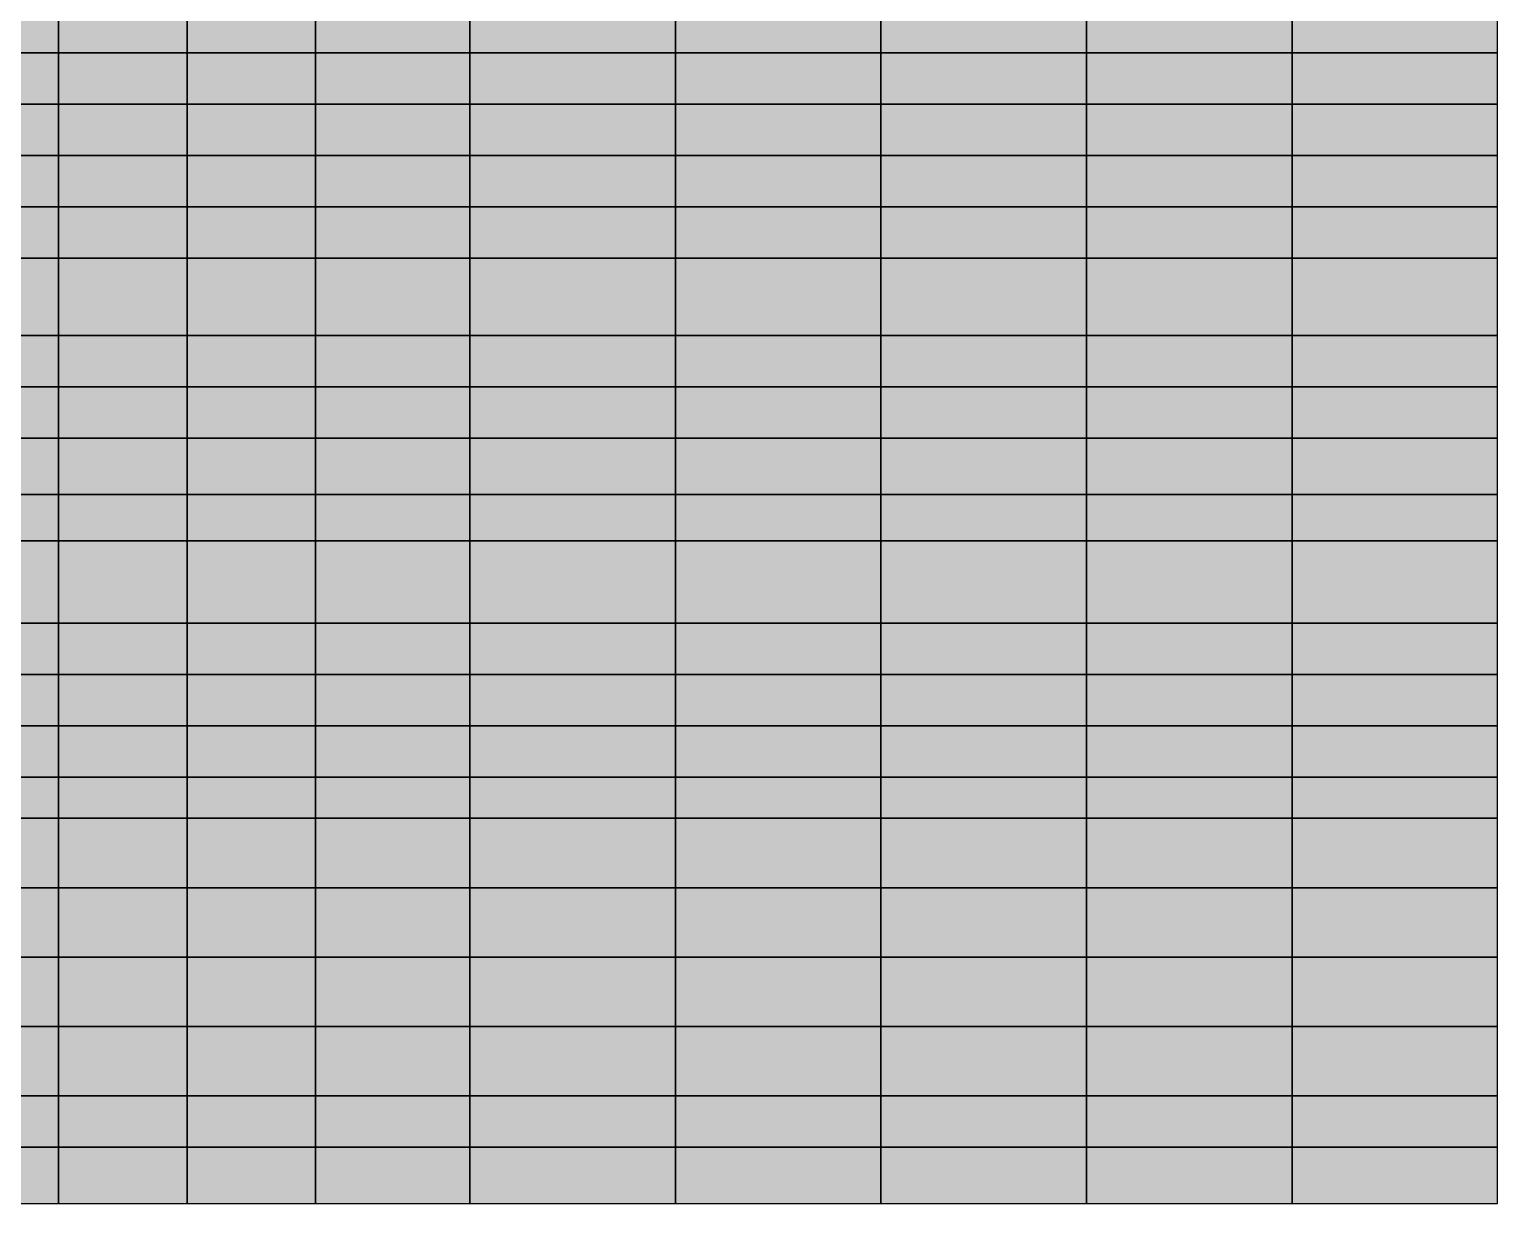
# Model space of a CAD drawing. Header units: inches. Extents: x -100 to 100, y -41 to 41.
# Drawn here: x 71.43 to 100, y -41.4 to -18.54 of the extents above; entities that cross this region are included whole.
import ezdxf

# ---------------------------------------------------------------- set-up
doc = ezdxf.new("R2010")
doc.units = ezdxf.units.IN
doc.header["$MEASUREMENT"] = 0

msp = doc.modelspace()

# ---------------------------------------------------------------- linework, layer by layer
at = {"color": 18, "true_color": 0x000000, "transparency": 33554532}
for p, q in [((72, -19), (72, -18)), ((72, -18), (72, -19)), ((74.5, -19), (74.5, -18)), ((74.5, -18), (74.5, -19)), ((77, -19), (77, -18)), ((77, -18), (77, -19)), ((80, -19), (80, -18)), ((80, -18), (80, -19)), ((84, -19), (84, -18)), ((84, -18), (84, -19)), ((88, -19), (88, -18)), ((88, -18), (88, -19)), ((92, -19), (92, -18)), ((92, -18), (92, -19)), ((96, -19), (96, -18)), ((96, -18), (96, -19)), ((100, -19), (100, -18)), ((72, -19), (69.5, -19)), ((69.5, -19), (72, -19)), ((72, -20), (72, -19)), ((74.5, -19), (72, -19)), ((72, -19), (72, -20)), ((72, -19), (74.5, -19)), ((74.5, -20), (74.5, -19)), ((77, -19), (74.5, -19)), ((74.5, -19), (74.5, -20)), ((74.5, -19), (77, -19)), ((77, -20), (77, -19)), ((80, -19), (77, -19)), ((77, -19), (77, -20)), ((77, -19), (80, -19)), ((80, -20), (80, -19)), ((84, -19), (80, -19)), ((80, -19), (80, -20)), ((80, -19), (84, -19)), ((84, -20), (84, -19)), ((88, -19), (84, -19)), ((84, -19), (84, -20)), ((84, -19), (88, -19)), ((88, -20), (88, -19)), ((92, -19), (88, -19)), ((88, -19), (88, -20)), ((88, -19), (92, -19)), ((92, -20), (92, -19)), ((96, -19), (92, -19)), ((92, -19), (92, -20)), ((92, -19), (96, -19)), ((96, -20), (96, -19)), ((100, -19), (96, -19)), ((96, -19), (96, -20)), ((96, -19), (100, -19)), ((100, -20), (100, -19)), ((72, -20), (69.5, -20)), ((69.5, -20), (72, -20)), ((72, -21), (72, -20)), ((74.5, -20), (72, -20)), ((72, -20), (72, -21)), ((72, -20), (74.5, -20)), ((74.5, -21), (74.5, -20)), ((77, -20), (74.5, -20)), ((74.5, -20), (74.5, -21)), ((74.5, -20), (77, -20)), ((77, -21), (77, -20)), ((80, -20), (77, -20)), ((77, -20), (77, -21)), ((77, -20), (80, -20)), ((80, -21), (80, -20)), ((84, -20), (80, -20)), ((80, -20), (80, -21)), ((80, -20), (84, -20)), ((84, -21), (84, -20)), ((88, -20), (84, -20)), ((84, -20), (84, -21)), ((84, -20), (88, -20)), ((88, -21), (88, -20)), ((92, -20), (88, -20)), ((88, -20), (88, -21)), ((88, -20), (92, -20)), ((92, -21), (92, -20)), ((96, -20), (92, -20)), ((92, -20), (92, -21)), ((92, -20), (96, -20)), ((96, -21), (96, -20)), ((100, -20), (96, -20)), ((96, -20), (96, -21)), ((96, -20), (100, -20)), ((100, -21), (100, -20)), ((72, -21), (69.5, -21)), ((69.5, -21), (72, -21)), ((72, -22), (72, -21)), ((74.5, -21), (72, -21)), ((72, -21), (72, -22)), ((72, -21), (74.5, -21)), ((74.5, -22), (74.5, -21)), ((74.5, -21), (77, -21)), ((77, -21), (74.5, -21)), ((74.5, -21), (74.5, -22)), ((77, -22), (77, -21)), ((80, -21), (77, -21)), ((77, -21), (77, -22)), ((77, -21), (80, -21)), ((80, -22), (80, -21)), ((84, -21), (80, -21)), ((80, -21), (80, -22)), ((80, -21), (84, -21)), ((84, -22), (84, -21)), ((88, -21), (84, -21)), ((84, -21), (84, -22)), ((84, -21), (88, -21)), ((88, -22), (88, -21)), ((88, -21), (92, -21)), ((92, -21), (88, -21)), ((88, -21), (88, -22)), ((92, -22), (92, -21)), ((96, -21), (92, -21)), ((92, -21), (92, -22)), ((92, -21), (96, -21)), ((96, -22), (96, -21)), ((100, -21), (96, -21)), ((96, -21), (96, -22)), ((96, -21), (100, -21)), ((100, -22), (100, -21)), ((72, -22), (69.5, -22)), ((69.5, -22), (72, -22)), ((72, -23), (72, -22)), ((74.5, -22), (72, -22)), ((72, -22), (72, -23)), ((72, -22), (74.5, -22)), ((74.5, -23), (74.5, -22)), ((77, -22), (74.5, -22)), ((74.5, -22), (74.5, -23)), ((74.5, -22), (77, -22)), ((77, -23), (77, -22)), ((80, -22), (77, -22)), ((77, -22), (77, -23)), ((77, -22), (80, -22)), ((80, -23), (80, -22)), ((84, -22), (80, -22)), ((80, -22), (80, -23)), ((80, -22), (84, -22)), ((84, -23), (84, -22)), ((88, -22), (84, -22)), ((84, -22), (84, -23)), ((84, -22), (88, -22)), ((88, -23), (88, -22)), ((92, -22), (88, -22)), ((88, -22), (88, -23)), ((88, -22), (92, -22)), ((92, -23), (92, -22)), ((96, -22), (92, -22)), ((92, -22), (92, -23)), ((92, -22), (96, -22)), ((96, -23), (96, -22)), ((100, -22), (96, -22)), ((96, -22), (96, -23)), ((96, -22), (100, -22)), ((100, -23), (100, -22)), ((72, -23), (69.5, -23)), ((69.5, -23), (72, -23)), ((72, -24.5), (72, -23)), ((74.5, -23), (72, -23)), ((72, -23), (72, -24.5)), ((72, -23), (74.5, -23)), ((74.5, -24.5), (74.5, -23)), ((77, -23), (74.5, -23)), ((74.5, -23), (74.5, -24.5)), ((74.5, -23), (77, -23)), ((77, -24.5), (77, -23)), ((80, -23), (77, -23)), ((77, -23), (77, -24.5)), ((77, -23), (80, -23)), ((80, -24.5), (80, -23)), ((84, -23), (80, -23)), ((80, -23), (80, -24.5)), ((80, -23), (84, -23)), ((84, -24.5), (84, -23)), ((88, -23), (84, -23)), ((84, -23), (84, -24.5)), ((84, -23), (88, -23)), ((88, -24.5), (88, -23)), ((92, -23), (88, -23)), ((88, -23), (88, -24.5)), ((88, -23), (92, -23)), ((92, -24.5), (92, -23)), ((96, -23), (92, -23)), ((92, -23), (92, -24.5)), ((92, -23), (96, -23)), ((96, -24.5), (96, -23)), ((100, -23), (96, -23)), ((96, -23), (96, -24.5)), ((96, -23), (100, -23)), ((100, -24.5), (100, -23)), ((72, -24.5), (69.5, -24.5)), ((69.5, -24.5), (72, -24.5)), ((72, -25.5), (72, -24.5)), ((74.5, -24.5), (72, -24.5)), ((72, -24.5), (72, -25.5)), ((72, -24.5), (74.5, -24.5)), ((74.5, -25.5), (74.5, -24.5)), ((77, -24.5), (74.5, -24.5)), ((74.5, -24.5), (74.5, -25.5)), ((74.5, -24.5), (77, -24.5)), ((77, -25.5), (77, -24.5)), ((80, -24.5), (77, -24.5)), ((77, -24.5), (77, -25.5)), ((77, -24.5), (80, -24.5)), ((80, -25.5), (80, -24.5)), ((84, -24.5), (80, -24.5)), ((80, -24.5), (80, -25.5)), ((80, -24.5), (84, -24.5)), ((84, -25.5), (84, -24.5)), ((88, -24.5), (84, -24.5)), ((84, -24.5), (84, -25.5)), ((84, -24.5), (88, -24.5)), ((88, -25.5), (88, -24.5)), ((92, -24.5), (88, -24.5)), ((88, -24.5), (88, -25.5)), ((88, -24.5), (92, -24.5)), ((92, -25.5), (92, -24.5)), ((96, -24.5), (92, -24.5)), ((92, -24.5), (92, -25.5)), ((92, -24.5), (96, -24.5)), ((96, -25.5), (96, -24.5)), ((100, -24.5), (96, -24.5)), ((96, -24.5), (96, -25.5)), ((96, -24.5), (100, -24.5)), ((100, -25.5), (100, -24.5)), ((72, -25.5), (69.5, -25.5)), ((69.5, -25.5), (72, -25.5)), ((72, -26.5), (72, -25.5)), ((74.5, -25.5), (72, -25.5)), ((72, -25.5), (72, -26.5)), ((72, -25.5), (74.5, -25.5)), ((74.5, -26.5), (74.5, -25.5)), ((77, -25.5), (74.5, -25.5)), ((74.5, -25.5), (74.5, -26.5)), ((74.5, -25.5), (77, -25.5)), ((77, -26.5), (77, -25.5)), ((77, -25.5), (80, -25.5)), ((80, -25.5), (77, -25.5)), ((77, -25.5), (77, -26.5)), ((80, -26.5), (80, -25.5)), ((84, -25.5), (80, -25.5)), ((80, -25.5), (80, -26.5)), ((80, -25.5), (84, -25.5)), ((84, -26.5), (84, -25.5)), ((88, -25.5), (84, -25.5)), ((84, -25.5), (84, -26.5)), ((84, -25.5), (88, -25.5)), ((88, -26.5), (88, -25.5)), ((92, -25.5), (88, -25.5)), ((88, -25.5), (88, -26.5)), ((88, -25.5), (92, -25.5)), ((92, -26.5), (92, -25.5)), ((92, -25.5), (96, -25.5)), ((96, -25.5), (92, -25.5)), ((92, -25.5), (92, -26.5)), ((96, -26.5), (96, -25.5)), ((100, -25.5), (96, -25.5)), ((96, -25.5), (96, -26.5)), ((96, -25.5), (100, -25.5)), ((100, -26.5), (100, -25.5)), ((72, -26.5), (69.5, -26.5)), ((69.5, -26.5), (72, -26.5)), ((72, -27.6), (72, -26.5)), ((74.5, -26.5), (72, -26.5)), ((72, -26.5), (72, -27.6)), ((72, -26.5), (74.5, -26.5)), ((74.5, -27.6), (74.5, -26.5)), ((77, -26.5), (74.5, -26.5)), ((74.5, -26.5), (74.5, -27.6)), ((74.5, -26.5), (77, -26.5)), ((77, -27.6), (77, -26.5)), ((80, -26.5), (77, -26.5)), ((77, -26.5), (77, -27.6)), ((77, -26.5), (80, -26.5)), ((80, -27.6), (80, -26.5)), ((84, -26.5), (80, -26.5)), ((80, -26.5), (80, -27.6)), ((80, -26.5), (84, -26.5)), ((84, -27.6), (84, -26.5)), ((88, -26.5), (84, -26.5)), ((84, -26.5), (84, -27.6)), ((84, -26.5), (88, -26.5)), ((88, -27.6), (88, -26.5)), ((92, -26.5), (88, -26.5)), ((88, -26.5), (88, -27.6)), ((88, -26.5), (92, -26.5)), ((92, -27.6), (92, -26.5)), ((96, -26.5), (92, -26.5)), ((92, -26.5), (92, -27.6)), ((92, -26.5), (96, -26.5)), ((96, -27.6), (96, -26.5)), ((100, -26.5), (96, -26.5)), ((96, -26.5), (96, -27.6)), ((96, -26.5), (100, -26.5)), ((100, -27.6), (100, -26.5)), ((72, -27.6), (69.5, -27.6)), ((69.5, -27.6), (72, -27.6)), ((72, -28.5), (72, -27.6)), ((74.5, -27.6), (72, -27.6)), ((72, -27.6), (72, -28.5)), ((72, -27.6), (74.5, -27.6)), ((74.5, -28.5), (74.5, -27.6)), ((77, -27.6), (74.5, -27.6)), ((74.5, -27.6), (74.5, -28.5)), ((74.5, -27.6), (77, -27.6)), ((77, -28.5), (77, -27.6)), ((80, -27.6), (77, -27.6)), ((77, -27.6), (77, -28.5)), ((77, -27.6), (80, -27.6)), ((80, -28.5), (80, -27.6)), ((84, -27.6), (80, -27.6)), ((80, -27.6), (80, -28.5)), ((80, -27.6), (84, -27.6)), ((84, -28.5), (84, -27.6)), ((88, -27.6), (84, -27.6)), ((84, -27.6), (84, -28.5)), ((84, -27.6), (88, -27.6)), ((88, -28.5), (88, -27.6)), ((92, -27.6), (88, -27.6)), ((88, -27.6), (88, -28.5)), ((88, -27.6), (92, -27.6)), ((92, -28.5), (92, -27.6)), ((96, -27.6), (92, -27.6)), ((92, -27.6), (92, -28.5)), ((92, -27.6), (96, -27.6)), ((96, -28.5), (96, -27.6)), ((100, -27.6), (96, -27.6)), ((96, -27.6), (96, -28.5)), ((96, -27.6), (100, -27.6)), ((100, -28.5), (100, -27.6)), ((72, -28.5), (69.5, -28.5)), ((69.5, -28.5), (72, -28.5)), ((72, -30.1), (72, -28.5)), ((74.5, -28.5), (72, -28.5)), ((72, -28.5), (72, -30.1)), ((72, -28.5), (74.5, -28.5)), ((74.5, -30.1), (74.5, -28.5)), ((77, -28.5), (74.5, -28.5)), ((74.5, -28.5), (74.5, -30.1)), ((74.5, -28.5), (77, -28.5)), ((77, -30.1), (77, -28.5)), ((80, -28.5), (77, -28.5)), ((77, -28.5), (77, -30.1)), ((77, -28.5), (80, -28.5)), ((80, -30.1), (80, -28.5)), ((84, -28.5), (80, -28.5)), ((80, -28.5), (80, -30.1)), ((80, -28.5), (84, -28.5)), ((84, -30.1), (84, -28.5)), ((88, -28.5), (84, -28.5)), ((84, -28.5), (84, -30.1)), ((84, -28.5), (88, -28.5)), ((88, -30.1), (88, -28.5)), ((92, -28.5), (88, -28.5)), ((88, -28.5), (88, -30.1)), ((88, -28.5), (92, -28.5)), ((92, -30.1), (92, -28.5)), ((96, -28.5), (92, -28.5)), ((92, -28.5), (92, -30.1)), ((92, -28.5), (96, -28.5)), ((96, -30.1), (96, -28.5)), ((100, -28.5), (96, -28.5)), ((96, -28.5), (96, -30.1)), ((96, -28.5), (100, -28.5)), ((100, -30.1), (100, -28.5)), ((72, -30.1), (69.5, -30.1)), ((69.5, -30.1), (72, -30.1)), ((72, -31.1), (72, -30.1)), ((74.5, -30.1), (72, -30.1)), ((72, -30.1), (72, -31.1)), ((72, -30.1), (74.5, -30.1)), ((74.5, -31.1), (74.5, -30.1)), ((77, -30.1), (74.5, -30.1)), ((74.5, -30.1), (74.5, -31.1)), ((74.5, -30.1), (77, -30.1)), ((77, -31.1), (77, -30.1)), ((80, -30.1), (77, -30.1)), ((77, -30.1), (77, -31.1)), ((77, -30.1), (80, -30.1)), ((80, -31.1), (80, -30.1)), ((84, -30.1), (80, -30.1)), ((80, -30.1), (80, -31.1)), ((80, -30.1), (84, -30.1)), ((84, -31.1), (84, -30.1)), ((88, -30.1), (84, -30.1)), ((84, -30.1), (84, -31.1)), ((84, -30.1), (88, -30.1)), ((88, -31.1), (88, -30.1)), ((92, -30.1), (88, -30.1)), ((88, -30.1), (88, -31.1)), ((88, -30.1), (92, -30.1)), ((92, -31.1), (92, -30.1)), ((96, -30.1), (92, -30.1)), ((92, -30.1), (92, -31.1)), ((92, -30.1), (96, -30.1)), ((96, -31.1), (96, -30.1)), ((100, -30.1), (96, -30.1)), ((96, -30.1), (96, -31.1)), ((96, -30.1), (100, -30.1)), ((100, -31.1), (100, -30.1)), ((72, -31.1), (69.5, -31.1)), ((69.5, -31.1), (72, -31.1)), ((72, -32.1), (72, -31.1)), ((74.5, -31.1), (72, -31.1)), ((72, -31.1), (72, -32.1)), ((72, -31.1), (74.5, -31.1)), ((74.5, -32.1), (74.5, -31.1)), ((77, -31.1), (74.5, -31.1)), ((74.5, -31.1), (74.5, -32.1)), ((74.5, -31.1), (77, -31.1)), ((77, -32.1), (77, -31.1)), ((80, -31.1), (77, -31.1)), ((77, -31.1), (77, -32.1)), ((77, -31.1), (80, -31.1)), ((80, -32.1), (80, -31.1)), ((84, -31.1), (80, -31.1)), ((80, -31.1), (80, -32.1)), ((80, -31.1), (84, -31.1)), ((84, -32.1), (84, -31.1)), ((88, -31.1), (84, -31.1)), ((84, -31.1), (84, -32.1)), ((84, -31.1), (88, -31.1)), ((88, -32.1), (88, -31.1)), ((92, -31.1), (88, -31.1)), ((88, -31.1), (88, -32.1)), ((88, -31.1), (92, -31.1)), ((92, -32.1), (92, -31.1)), ((96, -31.1), (92, -31.1)), ((92, -31.1), (92, -32.1)), ((92, -31.1), (96, -31.1)), ((96, -32.1), (96, -31.1)), ((100, -31.1), (96, -31.1)), ((96, -31.1), (96, -32.1)), ((96, -31.1), (100, -31.1)), ((100, -32.1), (100, -31.1)), ((72, -32.1), (69.5, -32.1)), ((69.5, -32.1), (72, -32.1)), ((72, -33.1), (72, -32.1)), ((74.5, -32.1), (72, -32.1)), ((72, -32.1), (72, -33.1)), ((72, -32.1), (74.5, -32.1)), ((74.5, -33.1), (74.5, -32.1)), ((77, -32.1), (74.5, -32.1)), ((74.5, -32.1), (74.5, -33.1)), ((74.5, -32.1), (77, -32.1)), ((77, -33.1), (77, -32.1)), ((80, -32.1), (77, -32.1)), ((77, -32.1), (77, -33.1)), ((77, -32.1), (80, -32.1)), ((80, -33.1), (80, -32.1)), ((84, -32.1), (80, -32.1)), ((80, -32.1), (80, -33.1)), ((80, -32.1), (84, -32.1)), ((84, -33.1), (84, -32.1)), ((88, -32.1), (84, -32.1)), ((84, -32.1), (84, -33.1)), ((84, -32.1), (88, -32.1)), ((88, -33.1), (88, -32.1)), ((92, -32.1), (88, -32.1)), ((88, -32.1), (88, -33.1)), ((88, -32.1), (92, -32.1)), ((92, -33.1), (92, -32.1)), ((96, -32.1), (92, -32.1)), ((92, -32.1), (92, -33.1)), ((92, -32.1), (96, -32.1)), ((96, -33.1), (96, -32.1)), ((96, -32.1), (96, -33.1)), ((100, -32.1), (96, -32.1)), ((96, -32.1), (100, -32.1)), ((100, -33.1), (100, -32.1)), ((69.5, -33.1), (72, -33.1)), ((72, -33.1), (69.5, -33.1)), ((72, -33.1), (74.5, -33.1)), ((72, -33.9), (72, -33.1)), ((74.5, -33.1), (72, -33.1)), ((72, -33.1), (72, -33.9)), ((74.5, -33.1), (77, -33.1)), ((74.5, -33.9), (74.5, -33.1)), ((77, -33.1), (74.5, -33.1)), ((74.5, -33.1), (74.5, -33.9)), ((77, -33.1), (80, -33.1)), ((77, -33.9), (77, -33.1)), ((80, -33.1), (77, -33.1)), ((77, -33.1), (77, -33.9)), ((80, -33.1), (84, -33.1)), ((80, -33.9), (80, -33.1)), ((84, -33.1), (80, -33.1)), ((80, -33.1), (80, -33.9)), ((84, -33.1), (88, -33.1)), ((84, -33.9), (84, -33.1)), ((88, -33.1), (84, -33.1)), ((84, -33.1), (84, -33.9)), ((88, -33.1), (92, -33.1)), ((88, -33.9), (88, -33.1)), ((92, -33.1), (88, -33.1)), ((88, -33.1), (88, -33.9)), ((92, -33.1), (96, -33.1)), ((92, -33.9), (92, -33.1)), ((96, -33.1), (92, -33.1)), ((92, -33.1), (92, -33.9)), ((96, -33.1), (100, -33.1)), ((96, -33.9), (96, -33.1)), ((100, -33.1), (96, -33.1)), ((96, -33.1), (96, -33.9)), ((100, -33.9), (100, -33.1)), ((72, -33.9), (69.5, -33.9)), ((69.5, -33.9), (72, -33.9)), ((72, -35.25), (72, -33.9)), ((74.5, -33.9), (72, -33.9)), ((72, -33.9), (72, -35.25)), ((72, -33.9), (74.5, -33.9)), ((74.5, -35.25), (74.5, -33.9)), ((77, -33.9), (74.5, -33.9)), ((74.5, -33.9), (74.5, -35.25)), ((74.5, -33.9), (77, -33.9)), ((77, -35.25), (77, -33.9)), ((80, -33.9), (77, -33.9)), ((77, -33.9), (77, -35.25)), ((77, -33.9), (80, -33.9)), ((80, -35.25), (80, -33.9)), ((84, -33.9), (80, -33.9)), ((80, -33.9), (80, -35.25)), ((80, -33.9), (84, -33.9)), ((84, -35.25), (84, -33.9)), ((88, -33.9), (84, -33.9)), ((84, -33.9), (84, -35.25)), ((84, -33.9), (88, -33.9)), ((88, -35.25), (88, -33.9)), ((92, -33.9), (88, -33.9)), ((88, -33.9), (88, -35.25)), ((88, -33.9), (92, -33.9)), ((92, -35.25), (92, -33.9)), ((96, -33.9), (92, -33.9)), ((92, -33.9), (92, -35.25)), ((92, -33.9), (96, -33.9)), ((96, -35.25), (96, -33.9)), ((100, -33.9), (96, -33.9)), ((96, -33.9), (96, -35.25)), ((96, -33.9), (100, -33.9)), ((100, -35.25), (100, -33.9)), ((72, -35.25), (69.5, -35.25)), ((69.5, -35.25), (72, -35.25)), ((72, -36.6), (72, -35.25)), ((74.5, -35.25), (72, -35.25)), ((72, -35.25), (72, -36.6)), ((72, -35.25), (74.5, -35.25)), ((74.5, -36.6), (74.5, -35.25)), ((77, -35.25), (74.5, -35.25)), ((74.5, -35.25), (74.5, -36.6)), ((74.5, -35.25), (77, -35.25)), ((77, -36.6), (77, -35.25)), ((80, -35.25), (77, -35.25)), ((77, -35.25), (77, -36.6)), ((77, -35.25), (80, -35.25)), ((80, -36.6), (80, -35.25)), ((84, -35.25), (80, -35.25)), ((80, -35.25), (80, -36.6)), ((80, -35.25), (84, -35.25)), ((84, -36.6), (84, -35.25)), ((88, -35.25), (84, -35.25)), ((84, -35.25), (84, -36.6)), ((84, -35.25), (88, -35.25)), ((88, -36.6), (88, -35.25)), ((92, -35.25), (88, -35.25)), ((88, -35.25), (88, -36.6)), ((88, -35.25), (92, -35.25)), ((92, -36.6), (92, -35.25)), ((96, -35.25), (92, -35.25)), ((92, -35.25), (92, -36.6)), ((92, -35.25), (96, -35.25)), ((96, -36.6), (96, -35.25)), ((100, -35.25), (96, -35.25)), ((96, -35.25), (96, -36.6)), ((96, -35.25), (100, -35.25)), ((100, -36.6), (100, -35.25)), ((72, -36.6), (69.5, -36.6)), ((69.5, -36.6), (72, -36.6)), ((72, -37.95), (72, -36.6)), ((74.5, -36.6), (72, -36.6)), ((72, -36.6), (72, -37.95)), ((72, -36.6), (74.5, -36.6)), ((74.5, -37.95), (74.5, -36.6)), ((77, -36.6), (74.5, -36.6)), ((74.5, -36.6), (74.5, -37.95)), ((74.5, -36.6), (77, -36.6)), ((77, -37.95), (77, -36.6)), ((80, -36.6), (77, -36.6)), ((77, -36.6), (77, -37.95)), ((77, -36.6), (80, -36.6)), ((80, -37.95), (80, -36.6)), ((84, -36.6), (80, -36.6)), ((80, -36.6), (80, -37.95)), ((80, -36.6), (84, -36.6)), ((84, -37.95), (84, -36.6)), ((88, -36.6), (84, -36.6)), ((84, -36.6), (84, -37.95)), ((84, -36.6), (88, -36.6)), ((88, -37.95), (88, -36.6)), ((92, -36.6), (88, -36.6)), ((88, -36.6), (88, -37.95)), ((88, -36.6), (92, -36.6)), ((92, -37.95), (92, -36.6)), ((96, -36.6), (92, -36.6)), ((92, -36.6), (92, -37.95)), ((92, -36.6), (96, -36.6)), ((96, -37.95), (96, -36.6)), ((100, -36.6), (96, -36.6)), ((96, -36.6), (96, -37.95)), ((96, -36.6), (100, -36.6)), ((100, -37.95), (100, -36.6)), ((72, -37.95), (69.5, -37.95)), ((69.5, -37.95), (72, -37.95)), ((72, -39.3), (72, -37.95)), ((74.5, -37.95), (72, -37.95)), ((72, -37.95), (72, -39.3)), ((72, -37.95), (74.5, -37.95)), ((74.5, -39.3), (74.5, -37.95)), ((77, -37.95), (74.5, -37.95)), ((74.5, -37.95), (74.5, -39.3)), ((74.5, -37.95), (77, -37.95)), ((77, -39.3), (77, -37.95)), ((80, -37.95), (77, -37.95)), ((77, -37.95), (77, -39.3)), ((77, -37.95), (80, -37.95)), ((80, -39.3), (80, -37.95)), ((84, -37.95), (80, -37.95)), ((80, -37.95), (80, -39.3)), ((80, -37.95), (84, -37.95)), ((84, -39.3), (84, -37.95)), ((88, -37.95), (84, -37.95)), ((84, -37.95), (84, -39.3)), ((84, -37.95), (88, -37.95)), ((88, -39.3), (88, -37.95)), ((92, -37.95), (88, -37.95)), ((88, -37.95), (88, -39.3)), ((88, -37.95), (92, -37.95)), ((92, -39.3), (92, -37.95)), ((96, -37.95), (92, -37.95)), ((92, -37.95), (92, -39.3)), ((92, -37.95), (96, -37.95)), ((96, -39.3), (96, -37.95)), ((100, -37.95), (96, -37.95)), ((96, -37.95), (96, -39.3)), ((96, -37.95), (100, -37.95)), ((100, -39.3), (100, -37.95)), ((72, -39.3), (69.5, -39.3)), ((69.5, -39.3), (72, -39.3)), ((72, -40.3), (72, -39.3)), ((74.5, -39.3), (72, -39.3)), ((72, -39.3), (72, -40.3)), ((72, -39.3), (74.5, -39.3)), ((74.5, -40.3), (74.5, -39.3)), ((77, -39.3), (74.5, -39.3)), ((74.5, -39.3), (74.5, -40.3)), ((74.5, -39.3), (77, -39.3)), ((77, -40.3), (77, -39.3)), ((80, -39.3), (77, -39.3)), ((77, -39.3), (77, -40.3)), ((77, -39.3), (80, -39.3)), ((80, -40.3), (80, -39.3)), ((84, -39.3), (80, -39.3)), ((80, -39.3), (80, -40.3)), ((80, -39.3), (84, -39.3)), ((84, -40.3), (84, -39.3)), ((88, -39.3), (84, -39.3)), ((84, -39.3), (84, -40.3)), ((84, -39.3), (88, -39.3)), ((88, -40.3), (88, -39.3)), ((92, -39.3), (88, -39.3)), ((88, -39.3), (88, -40.3)), ((88, -39.3), (92, -39.3)), ((92, -40.3), (92, -39.3)), ((96, -39.3), (92, -39.3)), ((92, -39.3), (92, -40.3)), ((92, -39.3), (96, -39.3)), ((96, -40.3), (96, -39.3)), ((100, -39.3), (96, -39.3)), ((96, -39.3), (96, -40.3)), ((96, -39.3), (100, -39.3)), ((100, -40.3), (100, -39.3)), ((69.5, -40.3), (72, -40.3)), ((72, -40.3), (69.5, -40.3)), ((72, -40.3), (74.5, -40.3)), ((72, -41.4), (72, -40.3)), ((74.5, -40.3), (72, -40.3)), ((72, -40.3), (72, -41.4)), ((74.5, -40.3), (77, -40.3)), ((74.5, -41.4), (74.5, -40.3)), ((77, -40.3), (74.5, -40.3)), ((74.5, -40.3), (74.5, -41.4)), ((77, -40.3), (80, -40.3)), ((77, -41.4), (77, -40.3)), ((80, -40.3), (77, -40.3)), ((77, -40.3), (77, -41.4)), ((80, -40.3), (84, -40.3)), ((80, -41.4), (80, -40.3)), ((84, -40.3), (80, -40.3)), ((80, -40.3), (80, -41.4)), ((84, -40.3), (88, -40.3)), ((84, -41.4), (84, -40.3)), ((88, -40.3), (84, -40.3)), ((84, -40.3), (84, -41.4)), ((88, -40.3), (92, -40.3)), ((88, -41.4), (88, -40.3)), ((92, -40.3), (88, -40.3)), ((88, -40.3), (88, -41.4)), ((92, -40.3), (96, -40.3)), ((92, -41.4), (92, -40.3)), ((96, -40.3), (92, -40.3)), ((92, -40.3), (92, -41.4)), ((96, -40.3), (100, -40.3)), ((96, -41.4), (96, -40.3)), ((100, -40.3), (96, -40.3)), ((96, -40.3), (96, -41.4)), ((100, -41.4), (100, -40.3)), ((69.5, -41.4), (72, -41.4)), ((72, -41.4), (74.5, -41.4)), ((74.5, -41.4), (77, -41.4)), ((77, -41.4), (80, -41.4)), ((80, -41.4), (84, -41.4)), ((84, -41.4), (88, -41.4)), ((88, -41.4), (92, -41.4)), ((92, -41.4), (96, -41.4)), ((96, -41.4), (100, -41.4))]:
    msp.add_line(p, q, dxfattribs=at)
at = {"color": 173, "true_color": 0x6b48ec, "transparency": 33554687}
for points in [[(69.5, -19), (72, -19), (72, -18)], [(69.5, -19), (72, -18), (69.5, -18)], [(74.5, -19), (74.5, -18), (72, -18)], [(74.5, -19), (72, -18), (72, -19)], [(74.5, -19), (77, -19), (77, -18)], [(74.5, -19), (77, -18), (74.5, -18)], [(80, -19), (80, -18), (77, -18)], [(80, -19), (77, -18), (77, -19)], [(80, -19), (84, -19), (84, -18)], [(80, -19), (84, -18), (80, -18)], [(84, -19), (88, -19), (88, -18)], [(84, -19), (88, -18), (84, -18)], [(88, -19), (92, -19), (92, -18)], [(88, -19), (92, -18), (88, -18)], [(92, -19), (96, -19), (96, -18)], [(92, -19), (96, -18), (92, -18)], [(96, -19), (100, -19), (100, -18)], [(96, -19), (100, -18), (96, -18)], [(69.5, -20), (72, -20), (72, -19)], [(69.5, -20), (72, -19), (69.5, -19)], [(74.5, -20), (74.5, -19), (72, -19)], [(74.5, -20), (72, -19), (72, -20)], [(74.5, -20), (77, -20), (77, -19)], [(74.5, -20), (77, -19), (74.5, -19)], [(77, -20), (80, -20), (80, -19)], [(77, -20), (80, -19), (77, -19)], [(80, -20), (84, -20), (84, -19)], [(80, -20), (84, -19), (80, -19)], [(84, -20), (88, -20), (88, -19)], [(84, -20), (88, -19), (84, -19)], [(88, -20), (92, -20), (92, -19)], [(88, -20), (92, -19), (88, -19)], [(92, -20), (96, -20), (96, -19)], [(92, -20), (96, -19), (92, -19)], [(96, -20), (100, -20), (100, -19)], [(96, -20), (100, -19), (96, -19)], [(69.5, -21), (72, -21), (72, -20)], [(69.5, -21), (72, -20), (69.5, -20)], [(74.5, -21), (74.5, -20), (72, -20)], [(74.5, -21), (72, -20), (72, -21)], [(74.5, -21), (77, -21), (77, -20)], [(74.5, -21), (77, -20), (74.5, -20)], [(77, -21), (80, -21), (80, -20)], [(77, -21), (80, -20), (77, -20)], [(80, -21), (84, -21), (84, -20)], [(80, -21), (84, -20), (80, -20)], [(84, -21), (88, -21), (88, -20)], [(84, -21), (88, -20), (84, -20)], [(88, -21), (92, -21), (92, -20)], [(88, -21), (92, -20), (88, -20)], [(92, -21), (96, -21), (96, -20)], [(92, -21), (96, -20), (92, -20)], [(96, -21), (100, -21), (100, -20)], [(96, -21), (100, -20), (96, -20)], [(69.5, -22), (72, -22), (72, -21)], [(69.5, -22), (72, -21), (69.5, -21)], [(74.5, -22), (74.5, -21), (72, -21)], [(74.5, -22), (72, -21), (72, -22)], [(74.5, -22), (77, -22), (77, -21)], [(74.5, -22), (77, -21), (74.5, -21)], [(77, -22), (80, -22), (80, -21)], [(77, -22), (80, -21), (77, -21)], [(80, -22), (84, -22), (84, -21)], [(80, -22), (84, -21), (80, -21)], [(84, -22), (88, -22), (88, -21)], [(84, -22), (88, -21), (84, -21)], [(88, -22), (92, -22), (92, -21)], [(88, -22), (92, -21), (88, -21)], [(92, -22), (96, -22), (96, -21)], [(92, -22), (96, -21), (92, -21)], [(96, -22), (100, -22), (100, -21)], [(96, -22), (100, -21), (96, -21)], [(69.5, -23), (72, -23), (72, -22)], [(69.5, -23), (72, -22), (69.5, -22)], [(72, -23), (74.5, -23), (74.5, -22)], [(72, -23), (74.5, -22), (72, -22)], [(74.5, -23), (77, -23), (77, -22)], [(74.5, -23), (77, -22), (74.5, -22)], [(77, -23), (80, -23), (80, -22)], [(77, -23), (80, -22), (77, -22)], [(80, -23), (84, -23), (84, -22)], [(80, -23), (84, -22), (80, -22)], [(84, -23), (88, -23), (88, -22)], [(84, -23), (88, -22), (84, -22)], [(88, -23), (92, -23), (92, -22)], [(88, -23), (92, -22), (88, -22)], [(92, -23), (96, -23), (96, -22)], [(92, -23), (96, -22), (92, -22)], [(96, -23), (100, -23), (100, -22)], [(96, -23), (100, -22), (96, -22)], [(69.5, -24.5), (72, -24.5), (72, -23)], [(69.5, -24.5), (72, -23), (69.5, -23)], [(74.5, -24.5), (74.5, -23), (72, -23)], [(74.5, -24.5), (72, -23), (72, -24.5)], [(74.5, -24.5), (77, -24.5), (77, -23)], [(74.5, -24.5), (77, -23), (74.5, -23)], [(77, -24.5), (80, -24.5), (80, -23)], [(77, -24.5), (80, -23), (77, -23)], [(80, -24.5), (84, -24.5), (84, -23)], [(80, -24.5), (84, -23), (80, -23)], [(84, -24.5), (88, -24.5), (88, -23)], [(84, -24.5), (88, -23), (84, -23)], [(88, -24.5), (92, -24.5), (92, -23)], [(88, -24.5), (92, -23), (88, -23)], [(92, -24.5), (96, -24.5), (96, -23)], [(92, -24.5), (96, -23), (92, -23)], [(96, -24.5), (100, -24.5), (100, -23)], [(96, -24.5), (100, -23), (96, -23)]]:
    msp.add_solid(points, dxfattribs=at)
at = {"color": 151, "true_color": 0xa2c9f8, "transparency": 33554687}
for points in [[(69.5, -25.5), (72, -25.5), (72, -24.5)], [(69.5, -25.5), (72, -24.5), (69.5, -24.5)], [(74.5, -25.5), (74.5, -24.5), (72, -24.5)], [(74.5, -25.5), (72, -24.5), (72, -25.5)], [(74.5, -25.5), (77, -25.5), (77, -24.5)], [(74.5, -25.5), (77, -24.5), (74.5, -24.5)], [(77, -25.5), (80, -25.5), (80, -24.5)], [(77, -25.5), (80, -24.5), (77, -24.5)], [(80, -25.5), (84, -25.5), (84, -24.5)], [(80, -25.5), (84, -24.5), (80, -24.5)], [(84, -25.5), (88, -25.5), (88, -24.5)], [(84, -25.5), (88, -24.5), (84, -24.5)], [(88, -25.5), (92, -25.5), (92, -24.5)], [(88, -25.5), (92, -24.5), (88, -24.5)], [(92, -25.5), (96, -25.5), (96, -24.5)], [(92, -25.5), (96, -24.5), (92, -24.5)], [(96, -25.5), (100, -25.5), (100, -24.5)], [(96, -25.5), (100, -24.5), (96, -24.5)], [(69.5, -26.5), (72, -26.5), (72, -25.5)], [(69.5, -26.5), (72, -25.5), (69.5, -25.5)], [(74.5, -26.5), (74.5, -25.5), (72, -25.5)], [(74.5, -26.5), (72, -25.5), (72, -26.5)], [(74.5, -26.5), (77, -26.5), (77, -25.5)], [(74.5, -26.5), (77, -25.5), (74.5, -25.5)], [(77, -26.5), (80, -26.5), (80, -25.5)], [(77, -26.5), (80, -25.5), (77, -25.5)], [(80, -26.5), (84, -26.5), (84, -25.5)], [(80, -26.5), (84, -25.5), (80, -25.5)], [(84, -26.5), (88, -26.5), (88, -25.5)], [(84, -26.5), (88, -25.5), (84, -25.5)], [(88, -26.5), (92, -26.5), (92, -25.5)], [(88, -26.5), (92, -25.5), (88, -25.5)], [(92, -26.5), (96, -26.5), (96, -25.5)], [(92, -26.5), (96, -25.5), (92, -25.5)], [(96, -26.5), (100, -26.5), (100, -25.5)], [(96, -26.5), (100, -25.5), (96, -25.5)], [(69.5, -27.6), (72, -27.6), (72, -26.5)], [(69.5, -27.6), (72, -26.5), (69.5, -26.5)], [(74.5, -27.6), (74.5, -26.5), (72, -26.5)], [(74.5, -27.6), (72, -26.5), (72, -27.6)], [(74.5, -27.6), (77, -27.6), (77, -26.5)], [(74.5, -27.6), (77, -26.5), (74.5, -26.5)], [(77, -27.6), (80, -27.6), (80, -26.5)], [(77, -27.6), (80, -26.5), (77, -26.5)], [(80, -27.6), (84, -27.6), (84, -26.5)], [(80, -27.6), (84, -26.5), (80, -26.5)], [(84, -27.6), (88, -27.6), (88, -26.5)], [(84, -27.6), (88, -26.5), (84, -26.5)], [(88, -27.6), (92, -27.6), (92, -26.5)], [(88, -27.6), (92, -26.5), (88, -26.5)], [(92, -27.6), (96, -27.6), (96, -26.5)], [(92, -27.6), (96, -26.5), (92, -26.5)], [(96, -27.6), (100, -27.6), (100, -26.5)], [(96, -27.6), (100, -26.5), (96, -26.5)], [(69.5, -28.5), (72, -28.5), (72, -27.6)], [(69.5, -28.5), (72, -27.6), (69.5, -27.6)], [(74.5, -28.5), (74.5, -27.6), (72, -27.6)], [(74.5, -28.5), (72, -27.6), (72, -28.5)], [(74.5, -28.5), (77, -28.5), (77, -27.6)], [(74.5, -28.5), (77, -27.6), (74.5, -27.6)], [(77, -28.5), (80, -28.5), (80, -27.6)], [(77, -28.5), (80, -27.6), (77, -27.6)], [(80, -28.5), (84, -28.5), (84, -27.6)], [(80, -28.5), (84, -27.6), (80, -27.6)], [(84, -28.5), (88, -28.5), (88, -27.6)], [(84, -28.5), (88, -27.6), (84, -27.6)], [(92, -28.5), (92, -27.6), (88, -27.6)], [(92, -28.5), (88, -27.6), (88, -28.5)], [(92, -28.5), (96, -28.5), (96, -27.6)], [(92, -28.5), (96, -27.6), (92, -27.6)], [(96, -28.5), (100, -28.5), (100, -27.6)], [(96, -28.5), (100, -27.6), (96, -27.6)], [(72, -28.5), (69.5, -28.5), (69.5, -30.1)], [(72, -28.5), (69.5, -30.1), (72, -30.1)], [(74.5, -30.1), (74.5, -28.5), (72, -28.5)], [(74.5, -30.1), (72, -28.5), (72, -30.1)], [(77, -28.5), (74.5, -28.5), (74.5, -30.1)], [(77, -28.5), (74.5, -30.1), (77, -30.1)], [(80, -30.1), (80, -28.5), (77, -28.5)], [(80, -30.1), (77, -28.5), (77, -30.1)], [(84, -28.5), (80, -28.5), (80, -30.1)], [(84, -28.5), (80, -30.1), (84, -30.1)], [(88, -28.5), (84, -28.5), (84, -30.1)], [(88, -28.5), (84, -30.1), (88, -30.1)], [(92, -28.5), (88, -28.5), (88, -30.1)], [(92, -28.5), (88, -30.1), (92, -30.1)], [(96, -28.5), (92, -28.5), (92, -30.1)], [(96, -28.5), (92, -30.1), (96, -30.1)], [(100, -28.5), (96, -28.5), (96, -30.1)], [(100, -28.5), (96, -30.1), (100, -30.1)]]:
    msp.add_solid(points, dxfattribs=at)
at = {"color": 221, "true_color": 0xf767d7, "transparency": 33554687}
for points in [[(69.5, -31.1), (72, -31.1), (72, -30.1)], [(69.5, -31.1), (72, -30.1), (69.5, -30.1)], [(74.5, -31.1), (74.5, -30.1), (72, -30.1)], [(74.5, -31.1), (72, -30.1), (72, -31.1)], [(74.5, -31.1), (77, -31.1), (77, -30.1)], [(74.5, -31.1), (77, -30.1), (74.5, -30.1)], [(77, -31.1), (80, -31.1), (80, -30.1)], [(77, -31.1), (80, -30.1), (77, -30.1)], [(80, -31.1), (84, -31.1), (84, -30.1)], [(80, -31.1), (84, -30.1), (80, -30.1)], [(84, -31.1), (88, -31.1), (88, -30.1)], [(84, -31.1), (88, -30.1), (84, -30.1)], [(92, -31.1), (92, -30.1), (88, -30.1)], [(92, -31.1), (88, -30.1), (88, -31.1)], [(92, -31.1), (96, -31.1), (96, -30.1)], [(92, -31.1), (96, -30.1), (92, -30.1)], [(96, -31.1), (100, -31.1), (100, -30.1)], [(96, -31.1), (100, -30.1), (96, -30.1)], [(72, -31.1), (69.5, -31.1), (69.5, -32.1)], [(72, -31.1), (69.5, -32.1), (72, -32.1)], [(74.5, -32.1), (74.5, -31.1), (72, -31.1)], [(74.5, -32.1), (72, -31.1), (72, -32.1)], [(77, -31.1), (74.5, -31.1), (74.5, -32.1)], [(77, -31.1), (74.5, -32.1), (77, -32.1)], [(80, -31.1), (77, -31.1), (77, -32.1)], [(80, -31.1), (77, -32.1), (80, -32.1)], [(84, -31.1), (80, -31.1), (80, -32.1)], [(84, -31.1), (80, -32.1), (84, -32.1)], [(88, -31.1), (84, -31.1), (84, -32.1)], [(88, -31.1), (84, -32.1), (88, -32.1)], [(92, -31.1), (88, -31.1), (88, -32.1)], [(92, -31.1), (88, -32.1), (92, -32.1)], [(96, -31.1), (92, -31.1), (92, -32.1)], [(96, -31.1), (92, -32.1), (96, -32.1)], [(100, -31.1), (96, -31.1), (96, -32.1)], [(100, -31.1), (96, -32.1), (100, -32.1)], [(72, -33.1), (72, -32.1), (69.5, -32.1)], [(72, -33.1), (69.5, -32.1), (69.5, -33.1)], [(74.5, -33.1), (74.5, -32.1), (72, -32.1)], [(74.5, -33.1), (72, -32.1), (72, -33.1)], [(77, -33.1), (77, -32.1), (74.5, -32.1)], [(77, -33.1), (74.5, -32.1), (74.5, -33.1)], [(80, -33.1), (80, -32.1), (77, -32.1)], [(80, -33.1), (77, -32.1), (77, -33.1)], [(84, -33.1), (84, -32.1), (80, -32.1)], [(84, -33.1), (80, -32.1), (80, -33.1)], [(88, -33.1), (88, -32.1), (84, -32.1)], [(88, -33.1), (84, -32.1), (84, -33.1)], [(92, -33.1), (92, -32.1), (88, -32.1)], [(92, -33.1), (88, -32.1), (88, -33.1)], [(96, -33.1), (96, -32.1), (92, -32.1)], [(96, -33.1), (92, -32.1), (92, -33.1)], [(96, -32.1), (96, -33.1), (100, -33.1)], [(96, -32.1), (100, -33.1), (100, -32.1)]]:
    msp.add_solid(points, dxfattribs=at)
at = {"color": 8, "true_color": 0x7e8a72, "transparency": 33554687}
for points in [[(69.5, -33.9), (72, -33.9), (72, -33.1)], [(69.5, -33.9), (72, -33.1), (69.5, -33.1)], [(74.5, -33.9), (74.5, -33.1), (72, -33.1)], [(74.5, -33.9), (72, -33.1), (72, -33.9)], [(74.5, -33.9), (77, -33.9), (77, -33.1)], [(74.5, -33.9), (77, -33.1), (74.5, -33.1)], [(77, -33.9), (80, -33.9), (80, -33.1)], [(77, -33.9), (80, -33.1), (77, -33.1)], [(80, -33.9), (84, -33.9), (84, -33.1)], [(80, -33.9), (84, -33.1), (80, -33.1)], [(84, -33.9), (88, -33.9), (88, -33.1)], [(84, -33.9), (88, -33.1), (84, -33.1)], [(88, -33.9), (92, -33.9), (92, -33.1)], [(88, -33.9), (92, -33.1), (88, -33.1)], [(92, -33.9), (96, -33.9), (96, -33.1)], [(92, -33.9), (96, -33.1), (92, -33.1)], [(96, -33.9), (100, -33.9), (100, -33.1)], [(96, -33.9), (100, -33.1), (96, -33.1)]]:
    msp.add_solid(points, dxfattribs=at)
at = {"color": 254, "true_color": 0xd5d5d5, "transparency": 33554687}
for points in [[(69.5, -35.25), (72, -35.25), (72, -33.9)], [(69.5, -35.25), (72, -33.9), (69.5, -33.9)], [(74.5, -35.25), (74.5, -33.9), (72, -33.9)], [(74.5, -35.25), (72, -33.9), (72, -35.25)], [(77, -35.25), (77, -33.9), (74.5, -33.9)], [(77, -35.25), (74.5, -33.9), (74.5, -35.25)], [(80, -35.25), (80, -33.9), (77, -33.9)], [(80, -35.25), (77, -33.9), (77, -35.25)], [(84, -35.25), (84, -33.9), (80, -33.9)], [(84, -35.25), (80, -33.9), (80, -35.25)], [(84, -35.25), (88, -35.25), (88, -33.9)], [(84, -35.25), (88, -33.9), (84, -33.9)], [(88, -35.25), (92, -35.25), (92, -33.9)], [(88, -35.25), (92, -33.9), (88, -33.9)], [(92, -35.25), (96, -35.25), (96, -33.9)], [(92, -35.25), (96, -33.9), (92, -33.9)], [(96, -35.25), (100, -35.25), (100, -33.9)], [(96, -35.25), (100, -33.9), (96, -33.9)], [(69.5, -36.6), (72, -36.6), (72, -35.25)], [(69.5, -36.6), (72, -35.25), (69.5, -35.25)], [(74.5, -36.6), (74.5, -35.25), (72, -35.25)], [(74.5, -36.6), (72, -35.25), (72, -36.6)], [(74.5, -36.6), (77, -36.6), (77, -35.25)], [(74.5, -36.6), (77, -35.25), (74.5, -35.25)], [(80, -36.6), (80, -35.25), (77, -35.25)], [(80, -36.6), (77, -35.25), (77, -36.6)], [(80, -36.6), (84, -36.6), (84, -35.25)], [(80, -36.6), (84, -35.25), (80, -35.25)], [(84, -36.6), (88, -36.6), (88, -35.25)], [(84, -36.6), (88, -35.25), (84, -35.25)], [(88, -36.6), (92, -36.6), (92, -35.25)], [(88, -36.6), (92, -35.25), (88, -35.25)], [(92, -36.6), (96, -36.6), (96, -35.25)], [(92, -36.6), (96, -35.25), (92, -35.25)], [(96, -36.6), (100, -36.6), (100, -35.25)], [(96, -36.6), (100, -35.25), (96, -35.25)], [(69.5, -37.95), (72, -37.95), (72, -36.6)], [(69.5, -37.95), (72, -36.6), (69.5, -36.6)], [(74.5, -37.95), (74.5, -36.6), (72, -36.6)], [(74.5, -37.95), (72, -36.6), (72, -37.95)], [(74.5, -37.95), (77, -37.95), (77, -36.6)], [(74.5, -37.95), (77, -36.6), (74.5, -36.6)], [(80, -37.95), (80, -36.6), (77, -36.6)], [(80, -37.95), (77, -36.6), (77, -37.95)], [(80, -37.95), (84, -37.95), (84, -36.6)], [(80, -37.95), (84, -36.6), (80, -36.6)], [(84, -37.95), (88, -37.95), (88, -36.6)], [(84, -37.95), (88, -36.6), (84, -36.6)], [(92, -37.95), (92, -36.6), (88, -36.6)], [(92, -37.95), (88, -36.6), (88, -37.95)], [(92, -37.95), (96, -37.95), (96, -36.6)], [(92, -37.95), (96, -36.6), (92, -36.6)], [(96, -37.95), (100, -37.95), (100, -36.6)], [(96, -37.95), (100, -36.6), (96, -36.6)], [(72, -37.95), (69.5, -37.95), (69.5, -39.3)], [(72, -37.95), (69.5, -39.3), (72, -39.3)], [(74.5, -39.3), (74.5, -37.95), (72, -37.95)], [(74.5, -39.3), (72, -37.95), (72, -39.3)], [(77, -37.95), (74.5, -37.95), (74.5, -39.3)], [(77, -37.95), (74.5, -39.3), (77, -39.3)], [(80, -39.3), (80, -37.95), (77, -37.95)], [(80, -39.3), (77, -37.95), (77, -39.3)], [(84, -37.95), (80, -37.95), (80, -39.3)], [(84, -37.95), (80, -39.3), (84, -39.3)], [(88, -37.95), (84, -37.95), (84, -39.3)], [(88, -37.95), (84, -39.3), (88, -39.3)], [(92, -39.3), (92, -37.95), (88, -37.95)], [(92, -39.3), (88, -37.95), (88, -39.3)], [(96, -37.95), (92, -37.95), (92, -39.3)], [(96, -37.95), (92, -39.3), (96, -39.3)], [(100, -37.95), (96, -37.95), (96, -39.3)], [(100, -37.95), (96, -39.3), (100, -39.3)]]:
    msp.add_solid(points, dxfattribs=at)
at = {"color": 212, "true_color": 0xbd27e2, "transparency": 33554687}
for points in [[(69.5, -40.3), (72, -40.3), (72, -39.3)], [(69.5, -40.3), (72, -39.3), (69.5, -39.3)], [(72, -40.3), (74.5, -40.3), (74.5, -39.3)], [(72, -40.3), (74.5, -39.3), (72, -39.3)], [(74.5, -40.3), (77, -40.3), (77, -39.3)], [(74.5, -40.3), (77, -39.3), (74.5, -39.3)], [(77, -40.3), (80, -40.3), (80, -39.3)], [(77, -40.3), (80, -39.3), (77, -39.3)], [(80, -40.3), (84, -40.3), (84, -39.3)], [(80, -40.3), (84, -39.3), (80, -39.3)], [(84, -40.3), (88, -40.3), (88, -39.3)], [(84, -40.3), (88, -39.3), (84, -39.3)], [(92, -40.3), (92, -39.3), (88, -39.3)], [(92, -40.3), (88, -39.3), (88, -40.3)], [(92, -40.3), (96, -40.3), (96, -39.3)], [(92, -40.3), (96, -39.3), (92, -39.3)], [(96, -40.3), (100, -40.3), (100, -39.3)], [(96, -40.3), (100, -39.3), (96, -39.3)]]:
    msp.add_solid(points, dxfattribs=at)
at = {"color": 9, "true_color": 0xa7cad9, "transparency": 33554687}
for points in [[(72, -40.3), (69.5, -40.3), (69.5, -41.4)], [(72, -40.3), (69.5, -41.4), (72, -41.4)], [(74.5, -40.3), (72, -40.3), (72, -41.4)], [(74.5, -40.3), (72, -41.4), (74.5, -41.4)], [(77, -40.3), (74.5, -40.3), (74.5, -41.4)], [(77, -40.3), (74.5, -41.4), (77, -41.4)], [(80, -40.3), (77, -40.3), (77, -41.4)], [(80, -40.3), (77, -41.4), (80, -41.4)], [(84, -40.3), (80, -40.3), (80, -41.4)], [(84, -40.3), (80, -41.4), (84, -41.4)], [(88, -40.3), (84, -40.3), (84, -41.4)], [(88, -40.3), (84, -41.4), (88, -41.4)], [(92, -40.3), (88, -40.3), (88, -41.4)], [(92, -40.3), (88, -41.4), (92, -41.4)], [(96, -40.3), (92, -40.3), (92, -41.4)], [(96, -40.3), (92, -41.4), (96, -41.4)], [(100, -41.4), (100, -40.3), (96, -40.3)], [(100, -41.4), (96, -40.3), (96, -41.4)]]:
    msp.add_solid(points, dxfattribs=at)

doc.saveas('drawing.dxf')
